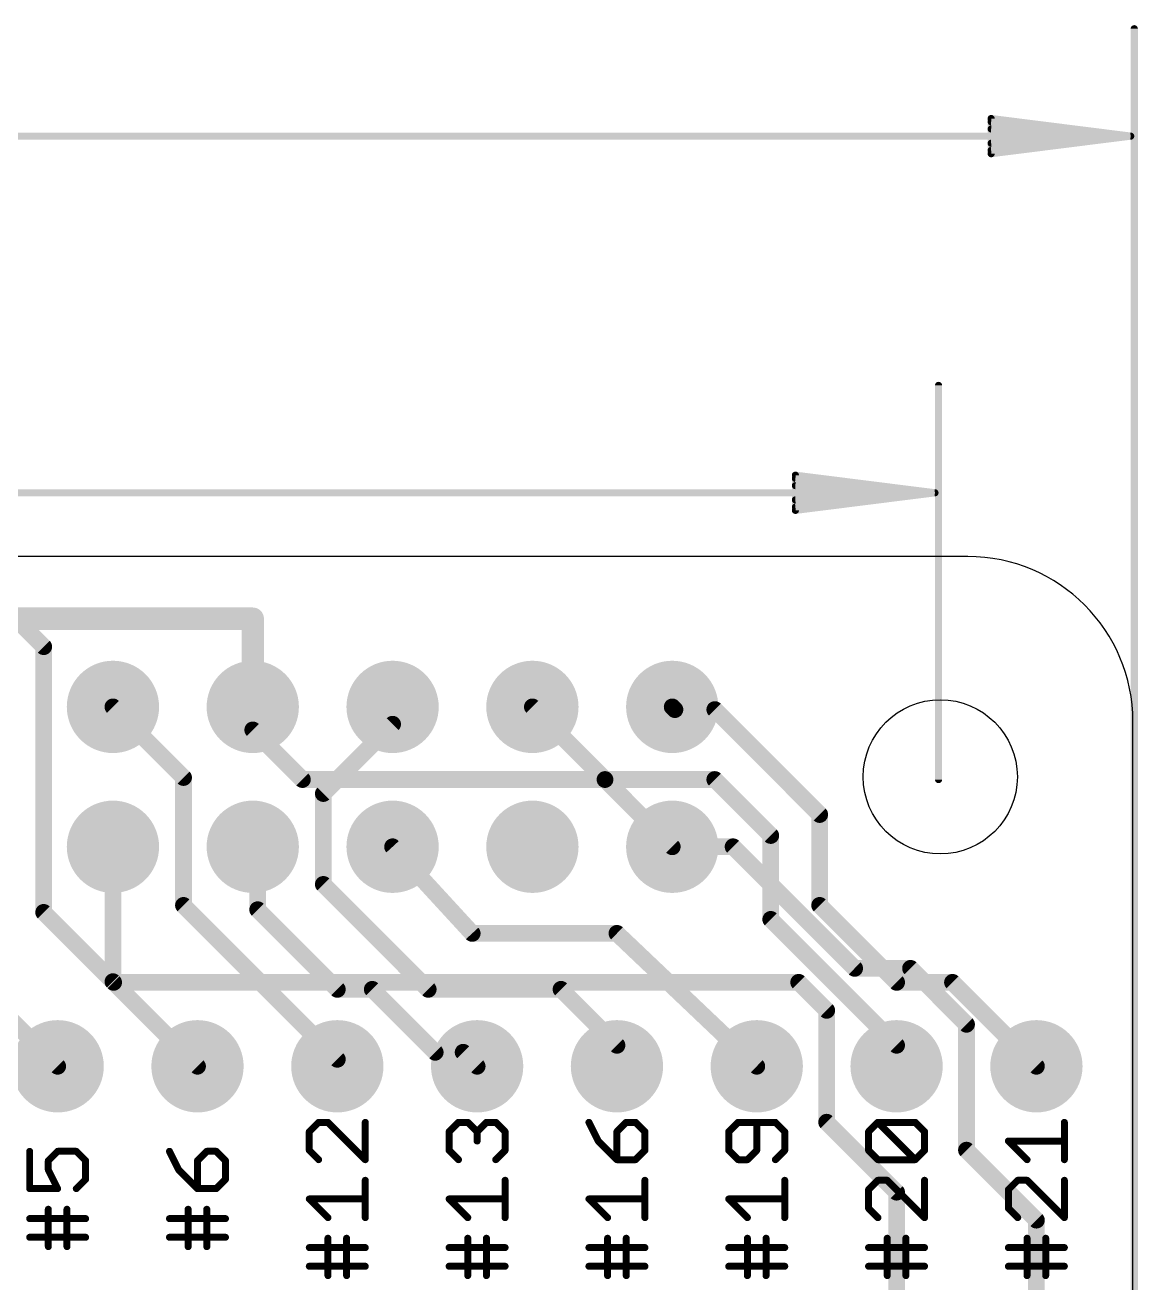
# Model space of a CAD drawing. Extents: x -16.4 to 65.3, y 1 to 69.7.
# Drawn here: x 45.13 to 65.34, y 44.33 to 67.17 of the extents above; entities that cross this region are included whole.
import ezdxf

# ---------------------------------------------------------------- set-up
doc = ezdxf.new("R2010")
doc.units = 0
for name, color, linetype in [('1', 12, 'CONTINUOUS'), ('16', 132, 'CONTINUOUS'), ('17', 110, 'CONTINUOUS'), ('20', 40, 'CONTINUOUS'), ('21', 40, 'CONTINUOUS'), ('47', 253, 'CONTINUOUS')]:
    doc.layers.add(name, color=color, linetype=linetype)

# ---------------------------------------------------------------- blocks, each defined once
blk = doc.blocks.new('ROUNDP')
at = {"const_width": 0.5}
blk.add_lwpolyline([(0, -0.25, 1), (0, 0.25, 1), (0, -0.25)], format="xyb", dxfattribs=at)

msp = doc.modelspace()

# ---------------------------------------------------------------- linework, layer by layer
at = {"layer": '1', "const_width": 0.3048}
for points in [[(45.466, 55.88), (44.958, 56.388)], [(45.466, 51.054), (45.466, 55.88)], [(49.264, 54.786), (49.264, 54.368)], [(49.264, 54.368), (50.165, 53.467)], [(50.165, 53.467), (55.663, 53.467)], [(55.663, 53.467), (56.884, 52.246)], [(56.884, 52.246), (57.99, 52.246)], [(57.99, 52.246), (60.198, 50.038)], [(46.736, 49.784), (45.466, 51.054)], [(60.198, 50.038), (61.214, 50.038)], [(61.214, 50.038), (62.23, 49.022)], [(46.736, 49.784), (59.182, 49.784)], [(59.182, 49.784), (59.69, 49.276)], [(59.69, 47.244), (59.69, 49.276)], [(62.23, 49.022), (62.23, 46.736)], [(60.96, 45.974), (59.69, 47.244)], [(62.23, 46.736), (63.5, 45.466)], [(60.96, 43.18), (60.96, 45.974)], [(63.5, 45.466), (63.5, 43.18)]]:
    msp.add_lwpolyline(points, dxfattribs=at)
at = {"layer": '1', "const_width": 0.1524}
for points in [[(45.5422, 55.88, 1), (45.3898, 55.88)], [(45.4121, 55.8261, 1), (45.5199, 55.9339)], [(49.3402, 54.786, 1), (49.1878, 54.786)], [(49.3179, 54.4219, 1), (49.2101, 54.3141)], [(49.1878, 54.368, 1), (49.3402, 54.368)], [(50.165, 53.5432, 1), (50.165, 53.3908)], [(50.1111, 53.4131, 1), (50.2189, 53.5209)], [(55.7169, 53.5209, 1), (55.6091, 53.4131)], [(55.663, 53.3908, 1), (55.663, 53.5432)], [(56.884, 52.3222, 1), (56.884, 52.1698)], [(56.8301, 52.1921, 1), (56.9379, 52.2999)], [(58.0439, 52.2999, 1), (57.9361, 52.1921)], [(57.99, 52.1698, 1), (57.99, 52.3222)], [(45.5199, 51.1079, 1), (45.4121, 51.0001)], [(45.3898, 51.054, 1), (45.5422, 51.054)], [(60.198, 50.1142, 1), (60.198, 49.9618)], [(60.1441, 49.9841, 1), (60.2519, 50.0919)], [(61.2679, 50.0919, 1), (61.1601, 49.9841)], [(61.214, 49.9618, 1), (61.214, 50.1142)], [(46.736, 49.8602, 1), (46.736, 49.7078)], [(46.6821, 49.7301, 1), (46.7899, 49.8379)], [(59.2359, 49.8379, 1), (59.1281, 49.7301)], [(59.182, 49.7078, 1), (59.182, 49.8602)], [(59.7662, 49.276, 1), (59.6138, 49.276)], [(59.6361, 49.2221, 1), (59.7439, 49.3299)], [(62.3062, 49.022, 1), (62.1538, 49.022)], [(62.1761, 48.9681, 1), (62.2839, 49.0759)], [(59.7439, 47.2979, 1), (59.6361, 47.1901)], [(59.6138, 47.244, 1), (59.7662, 47.244)], [(62.2839, 46.7899, 1), (62.1761, 46.6821)], [(62.1538, 46.736, 1), (62.3062, 46.736)], [(61.0362, 45.974, 1), (60.8838, 45.974)], [(60.9061, 45.9201, 1), (61.0139, 46.0279)], [(63.5762, 45.466, 1), (63.4238, 45.466)], [(63.4461, 45.4121, 1), (63.5539, 45.5199)]]:
    msp.add_lwpolyline(points, format="xyb", dxfattribs=at)
at = {"layer": '16'}
for points, const_width in [([(49.264, 56.388), (44.196, 56.388)], 0.4064), ([(49.264, 54.786), (49.264, 56.388)], 0.4064), ([(46.724, 54.786), (48.006, 53.504)], 0.3048), ([(51.804, 54.786), (51.804, 54.471)], 0.3048), ([(54.344, 54.786), (55.663, 53.467)], 0.3048), ([(56.933, 54.737), (56.884, 54.786)], 0.3048), ([(57.658, 54.737), (56.933, 54.737)], 0.3048), ([(59.563, 52.832), (57.658, 54.737)], 0.3048), ([(51.804, 54.471), (50.546, 53.213)], 0.3048), ([(48.006, 53.504), (48.006, 51.181)], 0.3048), ([(55.663, 53.467), (57.658, 53.467)], 0.3048), ([(57.658, 53.467), (58.674, 52.451)], 0.3048), ([(50.546, 53.213), (50.546, 51.562)], 0.3048), ([(59.563, 51.181), (59.563, 52.832)], 0.3048), ([(58.674, 52.451), (58.674, 50.927)], 0.3048), ([(46.724, 52.246), (46.724, 49.796)], 0.3048), ([(49.264, 52.246), (49.354, 52.246)], 0.3048), ([(49.354, 52.246), (49.354, 51.103)], 0.3048), ([(51.804, 52.246), (53.25, 50.673)], 0.3048), ([(50.546, 51.562), (52.451, 49.657)], 0.3048), ([(48.006, 51.181), (50.8, 48.387)], 0.3048), ([(49.354, 51.103), (50.8, 49.657)], 0.3048), ([(60.96, 49.784), (59.563, 51.181)], 0.3048), ([(58.674, 50.927), (60.96, 48.641)], 0.3048), ([(53.25, 50.673), (55.88, 50.673)], 0.3048), ([(55.88, 50.673), (58.42, 48.26)], 0.3048), ([(44.184, 49.796), (45.72, 48.26)], 0.3048), ([(46.724, 49.796), (48.26, 48.26)], 0.3048), ([(50.8, 49.657), (51.435, 49.657)], 0.3048), ([(51.435, 49.657), (52.578, 48.514)], 0.3048), ([(52.451, 49.657), (54.864, 49.657)], 0.3048), ([(54.864, 49.657), (55.88, 48.641)], 0.3048), ([(61.976, 49.784), (60.96, 49.784)], 0.3048), ([(61.976, 49.784), (63.5, 48.26)], 0.3048), ([(52.578, 48.514), (53.086, 48.514)], 0.3048), ([(53.086, 48.514), (53.34, 48.26)], 0.3048), ([(55.88, 48.641), (55.88, 48.26)], 0.3048), ([(60.96, 48.641), (60.96, 48.26)], 0.3048), ([(50.8, 48.387), (50.8, 48.26)], 0.3048)]:
    msp.add_lwpolyline(points, dxfattribs=dict(at, const_width=const_width))
for points, const_width in [([(49.3656, 56.388, 1), (49.1624, 56.388)], 0.2032), ([(49.264, 56.2864, 1), (49.264, 56.4896)], 0.2032), ([(46.7779, 54.8399, 1), (46.6701, 54.7321)], 0.1524), ([(49.1624, 54.786, 1), (49.3656, 54.786)], 0.2032), ([(51.8802, 54.786, 1), (51.7278, 54.786)], 0.1524), ([(54.3979, 54.8399, 1), (54.2901, 54.7321)], 0.1524), ([(56.9379, 54.8399, 1), (56.8301, 54.7321)], 0.1524), ([(56.933, 54.8132, 1), (56.933, 54.6608)], 0.1524), ([(56.8791, 54.6831, 1), (56.9869, 54.7909)], 0.1524), ([(57.7119, 54.7909, 1), (57.6041, 54.6831)], 0.1524), ([(57.658, 54.6608, 1), (57.658, 54.8132)], 0.1524), ([(51.8579, 54.4171, 1), (51.7501, 54.5249)], 0.1524), ([(51.7278, 54.471, 1), (51.8802, 54.471)], 0.1524), ([(48.0822, 53.504, 1), (47.9298, 53.504)], 0.1524), ([(47.9521, 53.4501, 1), (48.0599, 53.5579)], 0.1524), ([(55.663, 53.5432, 1), (55.663, 53.3908)], 0.1524), ([(55.6091, 53.4131, 1), (55.7169, 53.5209)], 0.1524), ([(57.7119, 53.5209, 1), (57.6041, 53.4131)], 0.1524), ([(57.658, 53.3908, 1), (57.658, 53.5432)], 0.1524), ([(50.6222, 53.213, 1), (50.4698, 53.213)], 0.1524), ([(50.4921, 53.2669, 1), (50.5999, 53.1591)], 0.1524), ([(59.6392, 52.832, 1), (59.4868, 52.832)], 0.1524), ([(59.5091, 52.7781, 1), (59.6169, 52.8859)], 0.1524), ([(58.7502, 52.451, 1), (58.5978, 52.451)], 0.1524), ([(58.6201, 52.3971, 1), (58.7279, 52.5049)], 0.1524), ([(46.8002, 52.246, 1), (46.6478, 52.246)], 0.1524), ([(49.264, 52.3222, 1), (49.264, 52.1698)], 0.1524), ([(49.4302, 52.246, 1), (49.2778, 52.246)], 0.1524), ([(49.354, 52.1698, 1), (49.354, 52.3222)], 0.1524), ([(51.8601, 52.2976, 1), (51.7479, 52.1944)], 0.1524), ([(50.5999, 51.6159, 1), (50.4921, 51.5081)], 0.1524), ([(50.4698, 51.562, 1), (50.6222, 51.562)], 0.1524), ([(48.0599, 51.2349, 1), (47.9521, 51.1271)], 0.1524), ([(47.9298, 51.181, 1), (48.0822, 51.181)], 0.1524), ([(49.4079, 51.1569, 1), (49.3001, 51.0491)], 0.1524), ([(49.2778, 51.103, 1), (49.4302, 51.103)], 0.1524), ([(59.6169, 51.2349, 1), (59.5091, 51.1271)], 0.1524), ([(59.4868, 51.181, 1), (59.6392, 51.181)], 0.1524), ([(58.7279, 50.9809, 1), (58.6201, 50.8731)], 0.1524), ([(58.5978, 50.927, 1), (58.7502, 50.927)], 0.1524), ([(53.25, 50.7492, 1), (53.25, 50.5968)], 0.1524), ([(53.1939, 50.6214, 1), (53.3061, 50.7246)], 0.1524), ([(55.9325, 50.7282, 1), (55.8275, 50.6178)], 0.1524), ([(55.88, 50.5968, 1), (55.88, 50.7492)], 0.1524), ([(46.7779, 49.8499, 1), (46.6701, 49.7421)], 0.1524), ([(46.6478, 49.796, 1), (46.8002, 49.796)], 0.1524), ([(50.8, 49.7332, 1), (50.8, 49.5808)], 0.1524), ([(51.4889, 49.7109, 1), (51.3811, 49.6031)], 0.1524), ([(51.435, 49.5808, 1), (51.435, 49.7332)], 0.1524), ([(52.451, 49.7332, 1), (52.451, 49.5808)], 0.1524), ([(54.9179, 49.7109, 1), (54.8101, 49.6031)], 0.1524), ([(54.864, 49.5808, 1), (54.864, 49.7332)], 0.1524), ([(60.96, 49.8602, 1), (60.96, 49.7078)], 0.1524), ([(60.9061, 49.7301, 1), (61.0139, 49.8379)], 0.1524), ([(62.0299, 49.8379, 1), (61.9221, 49.7301)], 0.1524), ([(61.976, 49.7078, 1), (61.976, 49.8602)], 0.1524), ([(50.7461, 49.6031, 1), (50.8539, 49.7109)], 0.1524), ([(52.3971, 49.6031, 1), (52.5049, 49.7109)], 0.1524), ([(52.578, 48.5902, 1), (52.578, 48.4378)], 0.1524), ([(53.1399, 48.5679, 1), (53.0321, 48.4601)], 0.1524), ([(53.086, 48.4378, 1), (53.086, 48.5902)], 0.1524), ([(55.9562, 48.641, 1), (55.8038, 48.641)], 0.1524), ([(55.8261, 48.5871, 1), (55.9339, 48.6949)], 0.1524), ([(61.0362, 48.641, 1), (60.8838, 48.641)], 0.1524), ([(60.9061, 48.5871, 1), (61.0139, 48.6949)], 0.1524), ([(50.8762, 48.387, 1), (50.7238, 48.387)], 0.1524), ([(50.7461, 48.3331, 1), (50.8539, 48.4409)], 0.1524), ([(52.5241, 48.4601, 1), (52.6319, 48.5679)], 0.1524), ([(45.6661, 48.2061, 1), (45.7739, 48.3139)], 0.1524), ([(48.2061, 48.2061, 1), (48.3139, 48.3139)], 0.1524), ([(50.7238, 48.26, 1), (50.8762, 48.26)], 0.1524), ([(53.2861, 48.2061, 1), (53.3939, 48.3139)], 0.1524), ([(55.8038, 48.26, 1), (55.9562, 48.26)], 0.1524), ([(58.3675, 48.2048, 1), (58.4725, 48.3152)], 0.1524), ([(60.8838, 48.26, 1), (61.0362, 48.26)], 0.1524), ([(63.4461, 48.2061, 1), (63.5539, 48.3139)], 0.1524)]:
    msp.add_lwpolyline(points, format="xyb", dxfattribs=dict(at, const_width=const_width))
at = {"layer": '20'}
for p, q in [((62.254, 57.516), (3.254, 57.516)), ((65.254, 4.016), (65.254, 54.516))]:
    msp.add_line(p, q, dxfattribs=at)
msp.add_circle((61.754, 53.516), 1.4, dxfattribs=at)
msp.add_arc((62.254, 54.516), 3, 0, 90, dxfattribs=at)
at = {"layer": '21', "const_width": 0.127}
for points in [[(50.4606, 47.2416), (50.2911, 47.0722)], [(50.6301, 47.2416), (50.4606, 47.2416)], [(51.308, 46.5637), (50.6301, 47.2416)], [(51.308, 47.2416), (51.308, 46.5637)], [(52.8311, 47.0722), (53.0006, 47.2416)], [(53.0006, 47.2416), (53.1701, 47.2416)], [(53.1701, 47.2416), (53.3396, 47.0722)], [(53.3396, 47.0722), (53.509, 47.2416)], [(53.509, 47.2416), (53.6785, 47.2416)], [(53.6785, 47.2416), (53.848, 47.0722)], [(55.3711, 47.2416), (55.5406, 46.9027)], [(56.049, 47.2416), (55.8796, 47.0722)], [(56.2185, 47.2416), (56.049, 47.2416)], [(56.388, 47.0722), (56.2185, 47.2416)], [(58.0806, 47.2416), (57.9111, 47.0722)], [(58.7585, 47.2416), (58.0806, 47.2416)], [(58.4196, 46.7332), (58.4196, 47.2416)], [(58.928, 47.0722), (58.7585, 47.2416)], [(60.4511, 47.0722), (60.6206, 47.2416)], [(60.6206, 47.2416), (61.2985, 47.2416)], [(61.2985, 46.5637), (60.6206, 47.2416)], [(61.2985, 47.2416), (61.468, 47.0722)], [(64.008, 46.5637), (64.008, 47.2416)], [(50.2911, 47.0722), (50.2911, 46.7332)], [(52.8311, 46.7332), (52.8311, 47.0722)], [(53.3396, 47.0722), (53.3396, 46.9027)], [(53.848, 47.0722), (53.848, 46.7332)], [(55.8796, 47.0722), (55.8796, 46.5637)], [(56.388, 46.7332), (56.388, 47.0722)], [(57.9111, 47.0722), (57.9111, 46.7332)], [(58.928, 46.7332), (58.928, 47.0722)], [(60.4511, 46.7332), (60.4511, 47.0722)], [(61.468, 47.0722), (61.468, 46.7332)], [(55.5406, 46.9027), (55.8796, 46.5637)], [(63.3301, 46.5637), (62.9911, 46.9027)], [(62.9911, 46.9027), (64.008, 46.9027)], [(45.2111, 46.7154), (45.2111, 46.0375)], [(45.5501, 46.5459), (45.7196, 46.7154)], [(45.5501, 46.3765), (45.5501, 46.5459)], [(45.7196, 46.7154), (46.0585, 46.7154)], [(46.0585, 46.7154), (46.228, 46.5459)], [(46.228, 46.5459), (46.228, 46.207)], [(47.7511, 46.7154), (47.9206, 46.3765)], [(48.429, 46.7154), (48.2596, 46.5459)], [(48.2596, 46.5459), (48.2596, 46.0375)], [(48.5985, 46.7154), (48.429, 46.7154)], [(48.768, 46.5459), (48.5985, 46.7154)], [(48.768, 46.207), (48.768, 46.5459)], [(50.2911, 46.7332), (50.4606, 46.5637)], [(53.0006, 46.5637), (52.8311, 46.7332)], [(53.848, 46.7332), (53.6785, 46.5637)], [(55.8796, 46.5637), (56.2185, 46.5637)], [(56.2185, 46.5637), (56.388, 46.7332)], [(57.9111, 46.7332), (58.0806, 46.5637)], [(58.0806, 46.5637), (58.2501, 46.5637)], [(58.2501, 46.5637), (58.4196, 46.7332)], [(58.7585, 46.5637), (58.928, 46.7332)], [(60.6206, 46.5637), (60.4511, 46.7332)], [(61.2985, 46.5637), (60.6206, 46.5637)], [(61.468, 46.7332), (61.2985, 46.5637)], [(45.7196, 46.0375), (45.5501, 46.3765)], [(47.9206, 46.3765), (48.2596, 46.0375)], [(46.228, 46.207), (46.0585, 46.0375)], [(48.5985, 46.0375), (48.768, 46.207)], [(51.308, 45.5113), (51.308, 46.1892)], [(53.848, 45.5113), (53.848, 46.1892)], [(56.388, 45.5113), (56.388, 46.1892)], [(58.928, 45.5113), (58.928, 46.1892)], [(60.6206, 46.1892), (60.4511, 46.0197)], [(60.7901, 46.1892), (60.6206, 46.1892)], [(61.468, 45.5113), (60.7901, 46.1892)], [(61.468, 46.1892), (61.468, 45.5113)], [(63.1606, 46.1892), (62.9911, 46.0197)], [(63.3301, 46.1892), (63.1606, 46.1892)], [(64.008, 45.5113), (63.3301, 46.1892)], [(64.008, 46.1892), (64.008, 45.5113)], [(45.2111, 46.0375), (45.7196, 46.0375)], [(48.2596, 46.0375), (48.5985, 46.0375)], [(50.6301, 45.5113), (50.2911, 45.8502)], [(50.2911, 45.8502), (51.308, 45.8502)], [(53.1701, 45.5113), (52.8311, 45.8502)], [(52.8311, 45.8502), (53.848, 45.8502)], [(55.7101, 45.5113), (55.3711, 45.8502)], [(55.3711, 45.8502), (56.388, 45.8502)], [(58.2501, 45.5113), (57.9111, 45.8502)], [(57.9111, 45.8502), (58.928, 45.8502)], [(60.4511, 46.0197), (60.4511, 45.6808)], [(62.9911, 46.0197), (62.9911, 45.6808)], [(45.5501, 45.4935), (45.5501, 45.663)], [(45.889, 44.985), (45.889, 45.663)], [(48.0901, 45.4935), (48.0901, 45.663)], [(48.429, 44.985), (48.429, 45.663)], [(60.4511, 45.6808), (60.6206, 45.5113)], [(62.9911, 45.6808), (63.1606, 45.5113)], [(45.2111, 45.4935), (46.228, 45.4935)], [(45.5501, 44.985), (45.5501, 45.4935)], [(47.7511, 45.4935), (48.768, 45.4935)], [(48.0901, 44.985), (48.0901, 45.4935)], [(46.228, 45.1545), (45.2111, 45.1545)], [(48.768, 45.1545), (47.7511, 45.1545)], [(50.2911, 44.9672), (51.308, 44.9672)], [(50.6301, 44.9672), (50.6301, 45.1367)], [(50.6301, 44.4588), (50.6301, 44.9672)], [(50.969, 44.4588), (50.969, 45.1367)], [(52.8311, 44.9672), (53.848, 44.9672)], [(53.1701, 44.9672), (53.1701, 45.1367)], [(53.1701, 44.4588), (53.1701, 44.9672)], [(53.509, 44.4588), (53.509, 45.1367)], [(55.3711, 44.9672), (56.388, 44.9672)], [(55.7101, 44.9672), (55.7101, 45.1367)], [(55.7101, 44.4588), (55.7101, 44.9672)], [(56.049, 44.4588), (56.049, 45.1367)], [(57.9111, 44.9672), (58.928, 44.9672)], [(58.2501, 44.9672), (58.2501, 45.1367)], [(58.2501, 44.4588), (58.2501, 44.9672)], [(58.589, 44.4588), (58.589, 45.1367)], [(60.4511, 44.9672), (61.468, 44.9672)], [(60.7901, 44.9672), (60.7901, 45.1367)], [(60.7901, 44.4588), (60.7901, 44.9672)], [(61.129, 44.4588), (61.129, 45.1367)], [(62.9911, 44.9672), (64.008, 44.9672)], [(63.3301, 44.9672), (63.3301, 45.1367)], [(63.3301, 44.4588), (63.3301, 44.9672)], [(63.669, 44.4588), (63.669, 45.1367)], [(51.308, 44.6283), (50.2911, 44.6283)], [(53.848, 44.6283), (52.8311, 44.6283)], [(56.388, 44.6283), (55.3711, 44.6283)], [(58.928, 44.6283), (57.9111, 44.6283)], [(61.468, 44.6283), (60.4511, 44.6283)], [(64.008, 44.6283), (62.9911, 44.6283)]]:
    msp.add_lwpolyline(points, dxfattribs=at)
at = {"layer": '21', "const_width": 0.0635}
for points in [[(50.4606, 47.2734, 1), (50.4606, 47.2099)], [(50.4831, 47.2192, 1), (50.4382, 47.2641)], [(50.6525, 47.2641, 1), (50.6076, 47.2192)], [(50.6301, 47.2099, 1), (50.6301, 47.2734)], [(51.3398, 47.2416, 1), (51.2762, 47.2416)], [(53.0006, 47.2734, 1), (53.0006, 47.2099)], [(53.0231, 47.2192, 1), (52.9782, 47.2641)], [(53.1925, 47.2641, 1), (53.1476, 47.2192)], [(53.1701, 47.2099, 1), (53.1701, 47.2734)], [(53.509, 47.2734, 1), (53.509, 47.2099)], [(53.5315, 47.2192, 1), (53.4866, 47.2641)], [(53.701, 47.2641, 1), (53.6561, 47.2192)], [(53.6785, 47.2099, 1), (53.6785, 47.2734)], [(55.3995, 47.2558, 1), (55.3427, 47.2274)], [(56.049, 47.2734, 1), (56.049, 47.2099)], [(56.0715, 47.2192, 1), (56.0266, 47.2641)], [(56.241, 47.2641, 1), (56.1961, 47.2192)], [(56.2185, 47.2099, 1), (56.2185, 47.2734)], [(58.0806, 47.2734, 1), (58.0806, 47.2099)], [(58.1031, 47.2192, 1), (58.0582, 47.2641)], [(58.4513, 47.2416, 1), (58.3878, 47.2416)], [(58.781, 47.2641, 1), (58.7361, 47.2192)], [(58.7585, 47.2099, 1), (58.7585, 47.2734)], [(60.6206, 47.2734, 1), (60.6206, 47.2099)], [(60.6431, 47.2641, 1), (60.5982, 47.2192)], [(60.6431, 47.2192, 1), (60.5982, 47.2641)], [(61.321, 47.2641, 1), (61.2761, 47.2192)], [(61.2985, 47.2099, 1), (61.2985, 47.2734)], [(64.0398, 47.2416, 1), (63.9763, 47.2416)], [(50.3229, 47.0722, 1), (50.2594, 47.0722)], [(50.2687, 47.0946, 1), (50.3136, 47.0497)], [(52.8629, 47.0722, 1), (52.7994, 47.0722)], [(52.8087, 47.0946, 1), (52.8536, 47.0497)], [(53.3713, 47.0722, 1), (53.3078, 47.0722)], [(53.3171, 47.0946, 1), (53.362, 47.0497)], [(53.3171, 47.0497, 1), (53.362, 47.0946)], [(53.8798, 47.0722, 1), (53.8163, 47.0722)], [(53.8255, 47.0497, 1), (53.8705, 47.0946)], [(55.9113, 47.0722, 1), (55.8478, 47.0722)], [(55.8571, 47.0946, 1), (55.902, 47.0497)], [(56.4198, 47.0722, 1), (56.3563, 47.0722)], [(56.3655, 47.0497, 1), (56.4105, 47.0946)], [(57.9429, 47.0722, 1), (57.8794, 47.0722)], [(57.8887, 47.0946, 1), (57.9336, 47.0497)], [(58.9598, 47.0722, 1), (58.8963, 47.0722)], [(58.9055, 47.0497, 1), (58.9505, 47.0946)], [(60.4829, 47.0722, 1), (60.4194, 47.0722)], [(60.4287, 47.0946, 1), (60.4736, 47.0497)], [(61.4998, 47.0722, 1), (61.4363, 47.0722)], [(61.4455, 47.0497, 1), (61.4905, 47.0946)], [(53.3078, 46.9027, 1), (53.3713, 46.9027)], [(55.5631, 46.9251, 1), (55.5182, 46.8802)], [(55.5122, 46.8885, 1), (55.569, 46.9169)], [(62.9911, 46.9344, 1), (62.9911, 46.8709)], [(63.0136, 46.9251, 1), (62.9687, 46.8802)], [(64.008, 46.8709, 1), (64.008, 46.9344)], [(45.2429, 46.7154, 1), (45.1794, 46.7154)], [(45.5818, 46.5459, 1), (45.5183, 46.5459)], [(45.5276, 46.5684, 1), (45.5725, 46.5235)], [(45.7196, 46.7472, 1), (45.7196, 46.6837)], [(45.742, 46.693, 1), (45.6971, 46.7379)], [(46.081, 46.7379, 1), (46.0361, 46.693)], [(46.0585, 46.6837, 1), (46.0585, 46.7472)], [(46.2598, 46.5459, 1), (46.1962, 46.5459)], [(46.2055, 46.5235, 1), (46.2505, 46.5684)], [(47.7795, 46.7296, 1), (47.7227, 46.7012)], [(48.2913, 46.5459, 1), (48.2278, 46.5459)], [(48.2371, 46.5684, 1), (48.282, 46.5235)], [(48.429, 46.7472, 1), (48.429, 46.6837)], [(48.4515, 46.693, 1), (48.4066, 46.7379)], [(48.621, 46.7379, 1), (48.5761, 46.693)], [(48.5985, 46.6837, 1), (48.5985, 46.7472)], [(48.7998, 46.5459, 1), (48.7362, 46.5459)], [(48.7455, 46.5235, 1), (48.7905, 46.5684)], [(50.2594, 46.7332, 1), (50.3229, 46.7332)], [(50.3136, 46.7557, 1), (50.2687, 46.7108)], [(50.4382, 46.5413, 1), (50.4831, 46.5862)], [(51.2762, 46.5637, 1), (51.3398, 46.5637)], [(51.2855, 46.5413, 1), (51.3305, 46.5862)], [(52.7994, 46.7332, 1), (52.8629, 46.7332)], [(52.8536, 46.7557, 1), (52.8087, 46.7108)], [(52.9782, 46.5413, 1), (53.0231, 46.5862)], [(53.6561, 46.5862, 1), (53.701, 46.5413)], [(53.8163, 46.7332, 1), (53.8798, 46.7332)], [(53.8705, 46.7108, 1), (53.8255, 46.7557)], [(55.8478, 46.5637, 1), (55.9113, 46.5637)], [(55.8796, 46.5955, 1), (55.8796, 46.532)], [(55.8571, 46.5413, 1), (55.902, 46.5862)], [(56.1961, 46.5862, 1), (56.241, 46.5413)], [(56.2185, 46.532, 1), (56.2185, 46.5955)], [(56.3563, 46.7332, 1), (56.4198, 46.7332)], [(56.4105, 46.7108, 1), (56.3655, 46.7557)], [(57.8794, 46.7332, 1), (57.9429, 46.7332)], [(57.9336, 46.7557, 1), (57.8887, 46.7108)], [(58.0806, 46.5955, 1), (58.0806, 46.532)], [(58.0582, 46.5413, 1), (58.1031, 46.5862)], [(58.2276, 46.5862, 1), (58.2725, 46.5413)], [(58.2501, 46.532, 1), (58.2501, 46.5955)], [(58.3878, 46.7332, 1), (58.4513, 46.7332)], [(58.442, 46.7108, 1), (58.3971, 46.7557)], [(58.7361, 46.5862, 1), (58.781, 46.5413)], [(58.8963, 46.7332, 1), (58.9598, 46.7332)], [(58.9505, 46.7108, 1), (58.9055, 46.7557)], [(60.4194, 46.7332, 1), (60.4829, 46.7332)], [(60.4736, 46.7557, 1), (60.4287, 46.7108)], [(60.6206, 46.5955, 1), (60.6206, 46.532)], [(60.5982, 46.5413, 1), (60.6431, 46.5862)], [(61.2761, 46.5862, 1), (61.321, 46.5413)], [(61.2761, 46.5413, 1), (61.321, 46.5862)], [(61.2985, 46.532, 1), (61.2985, 46.5955)], [(61.4363, 46.7332, 1), (61.4998, 46.7332)], [(61.4905, 46.7108, 1), (61.4455, 46.7557)], [(63.3076, 46.5413, 1), (63.3525, 46.5862)], [(63.9763, 46.5637, 1), (64.0398, 46.5637)], [(45.5183, 46.3765, 1), (45.5818, 46.3765)], [(45.5785, 46.3907, 1), (45.5217, 46.3623)], [(47.9431, 46.3989, 1), (47.8982, 46.354)], [(47.8922, 46.3623, 1), (47.949, 46.3907)], [(46.1962, 46.207, 1), (46.2598, 46.207)], [(46.2505, 46.1845, 1), (46.2055, 46.2294)], [(48.7362, 46.207, 1), (48.7998, 46.207)], [(48.7905, 46.1845, 1), (48.7455, 46.2294)], [(51.3398, 46.1892, 1), (51.2762, 46.1892)], [(53.8798, 46.1892, 1), (53.8163, 46.1892)], [(56.4198, 46.1892, 1), (56.3563, 46.1892)], [(58.9598, 46.1892, 1), (58.8963, 46.1892)], [(60.6206, 46.2209, 1), (60.6206, 46.1574)], [(60.6431, 46.1667, 1), (60.5982, 46.2116)], [(60.8125, 46.2116, 1), (60.7676, 46.1667)], [(60.7901, 46.1574, 1), (60.7901, 46.2209)], [(61.4998, 46.1892, 1), (61.4363, 46.1892)], [(63.1606, 46.2209, 1), (63.1606, 46.1574)], [(63.1831, 46.1667, 1), (63.1382, 46.2116)], [(63.3525, 46.2116, 1), (63.3076, 46.1667)], [(63.3301, 46.1574, 1), (63.3301, 46.2209)], [(64.0398, 46.1892, 1), (63.9763, 46.1892)], [(45.2111, 46.0693, 1), (45.2111, 46.0057)], [(45.1794, 46.0375, 1), (45.2429, 46.0375)], [(45.6912, 46.0233, 1), (45.748, 46.0517)], [(45.7196, 46.0057, 1), (45.7196, 46.0693)], [(46.0361, 46.06, 1), (46.081, 46.015)], [(48.2596, 46.0693, 1), (48.2596, 46.0057)], [(48.2278, 46.0375, 1), (48.2913, 46.0375)], [(48.2371, 46.015, 1), (48.282, 46.06)], [(48.5761, 46.06, 1), (48.621, 46.015)], [(48.5985, 46.0057, 1), (48.5985, 46.0693)], [(50.2911, 45.882, 1), (50.2911, 45.8185)], [(50.3136, 45.8727, 1), (50.2687, 45.8278)], [(51.308, 45.8185, 1), (51.308, 45.882)], [(52.8311, 45.882, 1), (52.8311, 45.8185)], [(52.8536, 45.8727, 1), (52.8087, 45.8278)], [(53.848, 45.8185, 1), (53.848, 45.882)], [(55.3711, 45.882, 1), (55.3711, 45.8185)], [(55.3936, 45.8727, 1), (55.3487, 45.8278)], [(56.388, 45.8185, 1), (56.388, 45.882)], [(57.9111, 45.882, 1), (57.9111, 45.8185)], [(57.9336, 45.8727, 1), (57.8887, 45.8278)], [(58.928, 45.8185, 1), (58.928, 45.882)], [(60.4829, 46.0197, 1), (60.4194, 46.0197)], [(60.4287, 46.0422, 1), (60.4736, 45.9973)], [(63.0229, 46.0197, 1), (62.9594, 46.0197)], [(62.9687, 46.0422, 1), (63.0136, 45.9973)], [(45.5818, 45.663, 1), (45.5183, 45.663)], [(45.9208, 45.663, 1), (45.8573, 45.663)], [(48.1218, 45.663, 1), (48.0583, 45.663)], [(48.4608, 45.663, 1), (48.3973, 45.663)], [(60.4194, 45.6808, 1), (60.4829, 45.6808)], [(60.4736, 45.7032, 1), (60.4287, 45.6583)], [(62.9594, 45.6808, 1), (63.0229, 45.6808)], [(63.0136, 45.7032, 1), (62.9687, 45.6583)], [(45.2111, 45.5252, 1), (45.2111, 45.4617)], [(45.5818, 45.4935, 1), (45.5183, 45.4935)], [(45.5183, 45.4935, 1), (45.5818, 45.4935)], [(46.228, 45.4617, 1), (46.228, 45.5252)], [(47.7511, 45.5252, 1), (47.7511, 45.4617)], [(48.1218, 45.4935, 1), (48.0583, 45.4935)], [(48.0583, 45.4935, 1), (48.1218, 45.4935)], [(48.768, 45.4617, 1), (48.768, 45.5252)], [(50.6076, 45.4888, 1), (50.6525, 45.5337)], [(51.2762, 45.5113, 1), (51.3398, 45.5113)], [(53.1476, 45.4888, 1), (53.1925, 45.5337)], [(53.8163, 45.5113, 1), (53.8798, 45.5113)], [(55.6876, 45.4888, 1), (55.7325, 45.5337)], [(56.3563, 45.5113, 1), (56.4198, 45.5113)], [(58.2276, 45.4888, 1), (58.2725, 45.5337)], [(58.8963, 45.5113, 1), (58.9598, 45.5113)], [(60.5982, 45.4888, 1), (60.6431, 45.5337)], [(61.4363, 45.5113, 1), (61.4998, 45.5113)], [(61.4455, 45.4888, 1), (61.4905, 45.5337)], [(63.1382, 45.4888, 1), (63.1831, 45.5337)], [(63.9763, 45.5113, 1), (64.0398, 45.5113)], [(63.9855, 45.4888, 1), (64.0305, 45.5337)], [(45.2111, 45.1863, 1), (45.2111, 45.1228)], [(45.5183, 44.985, 1), (45.5818, 44.985)], [(45.8573, 44.985, 1), (45.9208, 44.985)], [(46.228, 45.1228, 1), (46.228, 45.1863)], [(47.7511, 45.1863, 1), (47.7511, 45.1228)], [(48.0583, 44.985, 1), (48.1218, 44.985)], [(48.3973, 44.985, 1), (48.4608, 44.985)], [(48.768, 45.1228, 1), (48.768, 45.1863)], [(50.2911, 44.999, 1), (50.2911, 44.9355)], [(50.6618, 45.1367, 1), (50.5983, 45.1367)], [(50.6618, 44.9672, 1), (50.5983, 44.9672)], [(50.5983, 44.9672, 1), (50.6618, 44.9672)], [(51.0008, 45.1367, 1), (50.9373, 45.1367)], [(51.308, 44.9355, 1), (51.308, 44.999)], [(52.8311, 44.999, 1), (52.8311, 44.9355)], [(53.2018, 45.1367, 1), (53.1383, 45.1367)], [(53.2018, 44.9672, 1), (53.1383, 44.9672)], [(53.1383, 44.9672, 1), (53.2018, 44.9672)], [(53.5408, 45.1367, 1), (53.4773, 45.1367)], [(53.848, 44.9355, 1), (53.848, 44.999)], [(55.3711, 44.999, 1), (55.3711, 44.9355)], [(55.7418, 45.1367, 1), (55.6783, 45.1367)], [(55.7418, 44.9672, 1), (55.6783, 44.9672)], [(55.6783, 44.9672, 1), (55.7418, 44.9672)], [(56.0808, 45.1367, 1), (56.0173, 45.1367)], [(56.388, 44.9355, 1), (56.388, 44.999)], [(57.9111, 44.999, 1), (57.9111, 44.9355)], [(58.2818, 45.1367, 1), (58.2183, 45.1367)], [(58.2818, 44.9672, 1), (58.2183, 44.9672)], [(58.2183, 44.9672, 1), (58.2818, 44.9672)], [(58.6208, 45.1367, 1), (58.5573, 45.1367)], [(58.928, 44.9355, 1), (58.928, 44.999)], [(60.4511, 44.999, 1), (60.4511, 44.9355)], [(60.8218, 45.1367, 1), (60.7583, 45.1367)], [(60.8218, 44.9672, 1), (60.7583, 44.9672)], [(60.7583, 44.9672, 1), (60.8218, 44.9672)], [(61.1608, 45.1367, 1), (61.0973, 45.1367)], [(61.468, 44.9355, 1), (61.468, 44.999)], [(62.9911, 44.999, 1), (62.9911, 44.9355)], [(63.3618, 45.1367, 1), (63.2983, 45.1367)], [(63.3618, 44.9672, 1), (63.2983, 44.9672)], [(63.2983, 44.9672, 1), (63.3618, 44.9672)], [(63.7008, 45.1367, 1), (63.6373, 45.1367)], [(64.008, 44.9355, 1), (64.008, 44.999)], [(50.2911, 44.66, 1), (50.2911, 44.5965)], [(51.308, 44.5965, 1), (51.308, 44.66)], [(52.8311, 44.66, 1), (52.8311, 44.5965)], [(53.848, 44.5965, 1), (53.848, 44.66)], [(55.3711, 44.66, 1), (55.3711, 44.5965)], [(56.388, 44.5965, 1), (56.388, 44.66)], [(57.9111, 44.66, 1), (57.9111, 44.5965)], [(58.928, 44.5965, 1), (58.928, 44.66)], [(60.4511, 44.66, 1), (60.4511, 44.5965)], [(61.468, 44.5965, 1), (61.468, 44.66)], [(62.9911, 44.66, 1), (62.9911, 44.5965)], [(64.008, 44.5965, 1), (64.008, 44.66)], [(50.5983, 44.4588, 1), (50.6618, 44.4588)], [(50.9373, 44.4588, 1), (51.0008, 44.4588)], [(53.1383, 44.4588, 1), (53.2018, 44.4588)], [(53.4773, 44.4588, 1), (53.5408, 44.4588)], [(55.6783, 44.4588, 1), (55.7418, 44.4588)], [(56.0173, 44.4588, 1), (56.0808, 44.4588)], [(58.2183, 44.4588, 1), (58.2818, 44.4588)], [(58.5573, 44.4588, 1), (58.6208, 44.4588)], [(60.7583, 44.4588, 1), (60.8218, 44.4588)], [(61.0973, 44.4588, 1), (61.1608, 44.4588)], [(63.2983, 44.4588, 1), (63.3618, 44.4588)], [(63.6373, 44.4588, 1), (63.7008, 44.4588)]]:
    msp.add_lwpolyline(points, format="xyb", dxfattribs=at)
at = {"layer": '47', "const_width": 0.13}
for points in [[(65.278, 36.957), (65.278, 67.101)], [(65.213, 65.151), (62.678, 65.4702)], [(62.678, 65.4702), (62.678, 64.8318)], [(65.213, 65.151), (62.678, 65.411)], [(65.213, 65.151), (62.678, 65.281)], [(0.319, 65.151), (65.213, 65.151)], [(62.678, 64.8318), (65.213, 65.151)], [(62.678, 65.021), (65.213, 65.151)], [(62.678, 64.891), (65.213, 65.151)], [(61.722, 53.467), (61.722, 60.624)], [(61.657, 58.674), (59.122, 58.9932)], [(59.122, 58.9932), (59.122, 58.3548)], [(61.657, 58.674), (59.122, 58.934)], [(3.875, 58.674), (61.657, 58.674)], [(61.657, 58.674), (59.122, 58.804)], [(59.122, 58.3548), (61.657, 58.674)], [(59.122, 58.544), (61.657, 58.674)], [(59.122, 58.414), (61.657, 58.674)]]:
    msp.add_lwpolyline(points, dxfattribs=at)
at = {"layer": '47', "const_width": 0.065}
for points in [[(65.3105, 67.101, 1), (65.2455, 67.101)], [(62.6821, 65.5025, 1), (62.6739, 65.438)], [(62.7105, 65.4702, 1), (62.6455, 65.4702)], [(62.6813, 65.4433, 1), (62.6747, 65.3787)], [(62.6797, 65.3135, 1), (62.6763, 65.2485)], [(65.2171, 65.1188, 1), (65.2089, 65.1832)], [(65.2089, 65.1188, 1), (65.2171, 65.1832)], [(65.2163, 65.1187, 1), (65.2097, 65.1833)], [(65.2097, 65.1187, 1), (65.2163, 65.1833)], [(65.2113, 65.1185, 1), (65.2147, 65.1835)], [(65.2147, 65.1185, 1), (65.2113, 65.1835)], [(65.213, 65.1185, 1), (65.213, 65.1835)], [(62.6763, 65.0535, 1), (62.6797, 64.9885)], [(62.6747, 64.9233, 1), (62.6813, 64.8587)], [(62.6739, 64.864, 1), (62.6821, 64.7995)], [(62.6455, 64.8318, 1), (62.7105, 64.8318)], [(61.7545, 60.624, 1), (61.6895, 60.624)], [(59.1261, 59.0255, 1), (59.1179, 58.961)], [(59.1545, 58.9932, 1), (59.0895, 58.9932)], [(59.1253, 58.9663, 1), (59.1187, 58.9017)], [(59.1237, 58.8365, 1), (59.1203, 58.7715)], [(61.6611, 58.6418, 1), (61.6529, 58.7062)], [(61.6529, 58.6418, 1), (61.6611, 58.7062)], [(61.6603, 58.6417, 1), (61.6537, 58.7063)], [(61.6537, 58.6417, 1), (61.6603, 58.7063)], [(61.6553, 58.6415, 1), (61.6587, 58.7065)], [(61.6587, 58.6415, 1), (61.6553, 58.7065)], [(61.657, 58.6415, 1), (61.657, 58.7065)], [(59.1203, 58.5765, 1), (59.1237, 58.5115)], [(59.1187, 58.4463, 1), (59.1253, 58.3817)], [(59.1179, 58.387, 1), (59.1261, 58.3225)], [(59.0895, 58.3548, 1), (59.1545, 58.3548)], [(61.6895, 53.467, 1), (61.7545, 53.467)]]:
    msp.add_lwpolyline(points, format="xyb", dxfattribs=at)

# ---------------------------------------------------------------- block references
at = {"layer": '17', "xscale": 1.6764, "yscale": 1.6764}
for p in [(46.724, 54.786), (46.724, 54.786), (49.264, 54.786), (49.264, 54.786), (51.804, 54.786), (51.804, 54.786), (54.344, 54.786), (54.344, 54.786), (56.884, 54.786), (56.884, 54.786), (46.724, 52.246), (46.724, 52.246), (49.264, 52.246), (49.264, 52.246), (51.804, 52.246), (51.804, 52.246), (54.344, 52.246), (54.344, 52.246), (56.884, 52.246), (56.884, 52.246)]:
    msp.add_blockref('ROUNDP', p, dxfattribs=at)
at = {"layer": '17', "xscale": 1.6764, "yscale": 1.6764, "rotation": 90}
for p in [(45.72, 48.26), (45.72, 48.26), (48.26, 48.26), (48.26, 48.26), (50.8, 48.26), (50.8, 48.26), (53.34, 48.26), (53.34, 48.26), (55.88, 48.26), (55.88, 48.26), (58.42, 48.26), (58.42, 48.26), (60.96, 48.26), (60.96, 48.26), (63.5, 48.26), (63.5, 48.26)]:
    msp.add_blockref('ROUNDP', p, dxfattribs=at)

doc.saveas('drawing.dxf')
